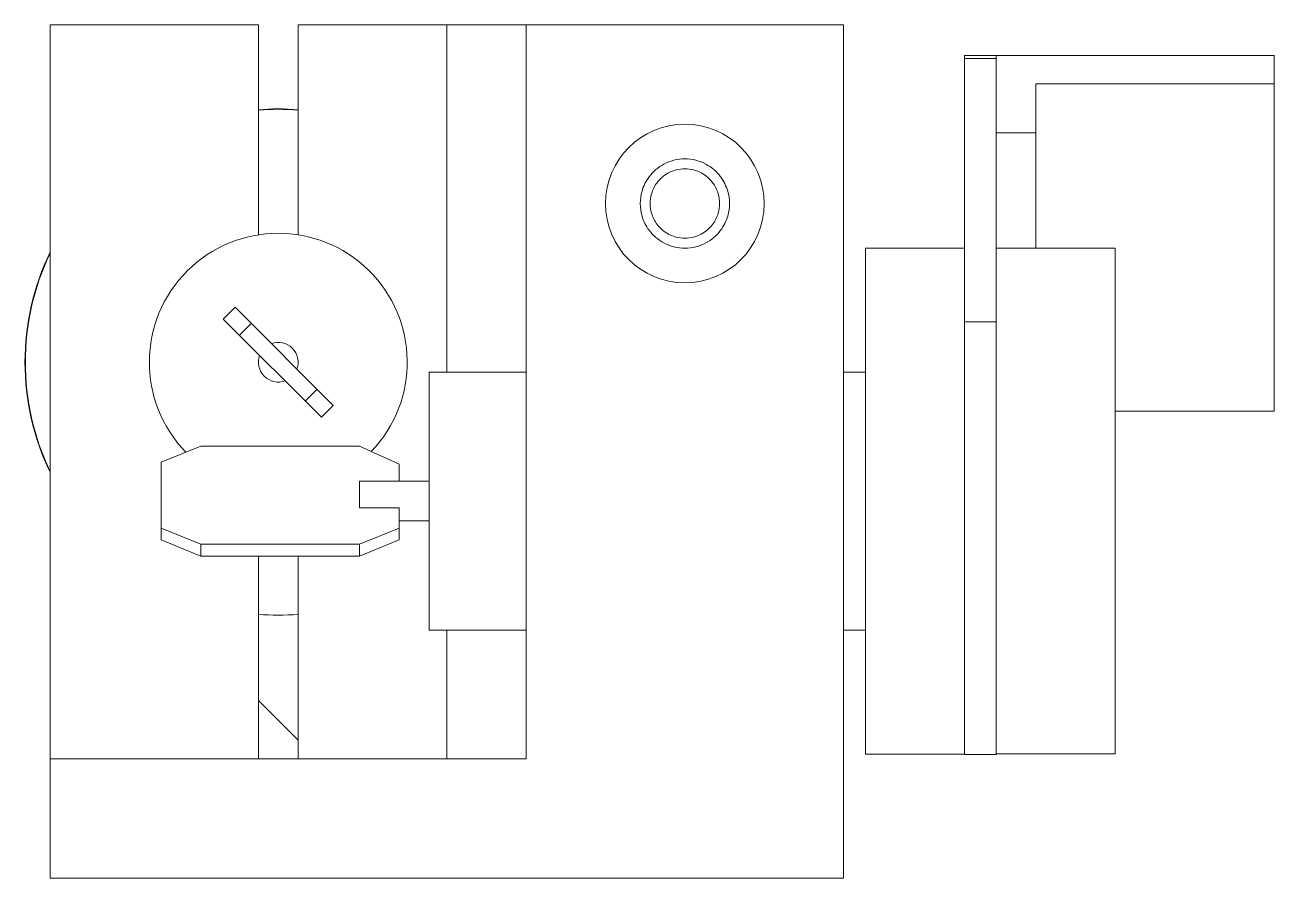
# Paper-space layout 'Notes Area' of a CAD drawing. Header units: millimetres. Extents: x 281.6 to 344.6, y 398.6 to 441.6.
import ezdxf

# ---------------------------------------------------------------- set-up
doc = ezdxf.new("R2010")
doc.units = ezdxf.units.MM

psp = doc.layouts.new('Notes Area')

# ---------------------------------------------------------------- linework, layer by layer
at = {"color": 7, "linetype": 'Continuous', "lineweight": 15}
for p, q in [((282.894, 398.61), (282.894, 441.61)), ((293.394, 441.61), (282.894, 441.61)), ((293.394, 431.033), (293.394, 441.61)), ((322.894, 441.61), (295.394, 441.61)), ((295.394, 441.61), (295.394, 431.033)), ((306.894, 441.61), (306.894, 404.61)), ((322.894, 441.61), (322.894, 398.61)), ((328.996, 404.841), (328.996, 440.078)), ((328.996, 440.078), (344.596, 440.078)), ((328.996, 439.918), (330.596, 439.918)), ((330.596, 404.841), (330.596, 440.078)), ((344.596, 440.078), (344.596, 422.148)), ((332.596, 438.642), (344.596, 438.642)), ((332.596, 430.355), (332.596, 438.642)), ((330.596, 436.177), (332.596, 436.177)), ((328.996, 430.36), (323.996, 430.36)), ((323.996, 404.86), (323.996, 430.36)), ((336.596, 430.355), (330.596, 430.355)), ((336.596, 404.865), (336.596, 430.355)), ((291.622, 426.788), (292.216, 427.382)), ((292.216, 427.382), (297.165, 422.432)), ((296.572, 421.838), (291.622, 426.788)), ((292.438, 425.972), (293.032, 426.566)), ((330.596, 426.639), (328.996, 426.639)), ((306.894, 424.11), (301.996, 424.11)), ((301.996, 411.11), (301.996, 424.11)), ((323.996, 424.11), (322.894, 424.11)), ((295.755, 422.655), (296.349, 423.249)), ((297.165, 422.432), (296.572, 421.838)), ((344.596, 422.148), (336.596, 422.148)), ((288.496, 419.566), (290.496, 420.382)), ((298.496, 420.382), (290.496, 420.382)), ((288.496, 419.566), (288.496, 415.655)), ((301.996, 418.61), (298.496, 418.61)), ((298.496, 418.61), (298.496, 417.266)), ((300.496, 417.266), (298.496, 417.266)), ((288.496, 416.249), (290.496, 415.432)), ((298.496, 415.432), (300.496, 416.249)), ((300.496, 416.61), (301.996, 416.61)), ((290.496, 414.838), (288.496, 415.655)), ((300.496, 415.655), (298.496, 414.838)), ((290.496, 415.432), (290.496, 414.838)), ((290.496, 415.432), (298.496, 415.432)), ((298.496, 415.432), (298.496, 414.838)), ((298.496, 414.838), (290.496, 414.838)), ((293.394, 404.61), (293.394, 414.838)), ((295.394, 414.838), (295.394, 404.61)), ((301.996, 411.11), (306.894, 411.11)), ((322.894, 411.11), (323.996, 411.11)), ((293.394, 407.552), (295.394, 405.552)), ((282.894, 404.61), (306.894, 404.61)), ((323.996, 404.86), (328.996, 404.86)), ((328.996, 404.841), (330.596, 404.841)), ((330.596, 404.865), (336.596, 404.865)), ((282.894, 398.61), (322.894, 398.61))]:
    psp.add_line(p, q, dxfattribs=at)
at = {"color": 8, "linetype": 'Continuous', "lineweight": 15}
for p, q in [((302.894, 441.61), (302.894, 424.11)), ((302.894, 411.11), (302.894, 404.61))]:
    psp.add_line(p, q, dxfattribs=at)
at = {"color": 144, "linetype": 'Continuous', "lineweight": 0}
for p, q in [((300.496, 419.466), (298.496, 420.382)), ((300.496, 418.61), (300.496, 419.466)), ((300.496, 415.655), (300.496, 417.266))]:
    psp.add_line(p, q, dxfattribs=at)
at = {"color": 7, "linetype": 'Continuous', "lineweight": 15}
psp.add_circle((314.894, 432.61), 4, dxfattribs=at)
for radius, start, end in [(12.769, 85.50829, 94.49171), (12.75, 85.50159, 94.49841), (6.5, 316.20887, 224.27015), (12.769, 154.23975, 205.76025), (12.75, 154.41701, 205.58299), (1, 339.83459, 110.16541), (1, 159.83459, 290.16541), (12.75, 265.50159, 274.49841)]:
    psp.add_arc((294.394, 424.61), radius, start, end, dxfattribs=at)
at = {"color": 144, "linetype": 'Continuous', "lineweight": 0}
for points, knots in [([(317.144, 432.61), (317.144, 432.823), (317.093, 433.171), (316.917, 433.622), (316.688, 433.992), (316.37, 434.333), (315.947, 434.621), (315.448, 434.814), (314.894, 434.884), (314.34, 434.814), (313.841, 434.621), (313.417, 434.333), (313.1, 433.992), (312.87, 433.622), (312.694, 433.171), (312.613, 432.61), (312.694, 432.049), (312.87, 431.598), (313.099, 431.229), (313.417, 430.887), (313.84, 430.6), (314.34, 430.406), (314.894, 430.337), (315.448, 430.406), (315.947, 430.6), (316.37, 430.887), (316.688, 431.228), (316.917, 431.598), (317.093, 432.049), (317.144, 432.397), (317.144, 432.61)], [0, 0, 0, 0, 0.045115, 0.073747, 0.102416, 0.137211, 0.172045, 0.210432, 0.25, 0.289568, 0.327955, 0.36275, 0.397584, 0.426216, 0.454885, 0.5, 0.545115, 0.573747, 0.602416, 0.637211, 0.672045, 0.710432, 0.75, 0.789568, 0.827955, 0.86275, 0.897584, 0.926216, 0.954885, 1, 1, 1, 1]), ([(316.644, 432.61), (316.644, 432.445), (316.605, 432.174), (316.468, 431.823), (316.289, 431.536), (316.042, 431.27), (315.713, 431.047), (315.325, 430.896), (314.894, 430.842), (314.463, 430.896), (314.075, 431.047), (313.745, 431.27), (313.498, 431.535), (313.32, 431.823), (313.183, 432.174), (313.12, 432.61), (313.183, 433.047), (313.319, 433.397), (313.498, 433.685), (313.745, 433.95), (314.074, 434.174), (314.463, 434.325), (314.894, 434.378), (315.325, 434.325), (315.713, 434.174), (316.042, 433.95), (316.289, 433.685), (316.468, 433.397), (316.605, 433.047), (316.644, 432.776), (316.644, 432.61)], [0, 0, 0, 0, 0.045115, 0.073741, 0.102416, 0.137206, 0.172045, 0.210432, 0.25, 0.289568, 0.327955, 0.362744, 0.397584, 0.42621, 0.454885, 0.5, 0.545115, 0.573741, 0.602416, 0.637206, 0.672045, 0.710432, 0.75, 0.789568, 0.827955, 0.862744, 0.897584, 0.92621, 0.954885, 1, 1, 1, 1])]:
    psp.add_open_spline(points, degree=3, knots=knots, dxfattribs=at)

doc.saveas('drawing.dxf')
